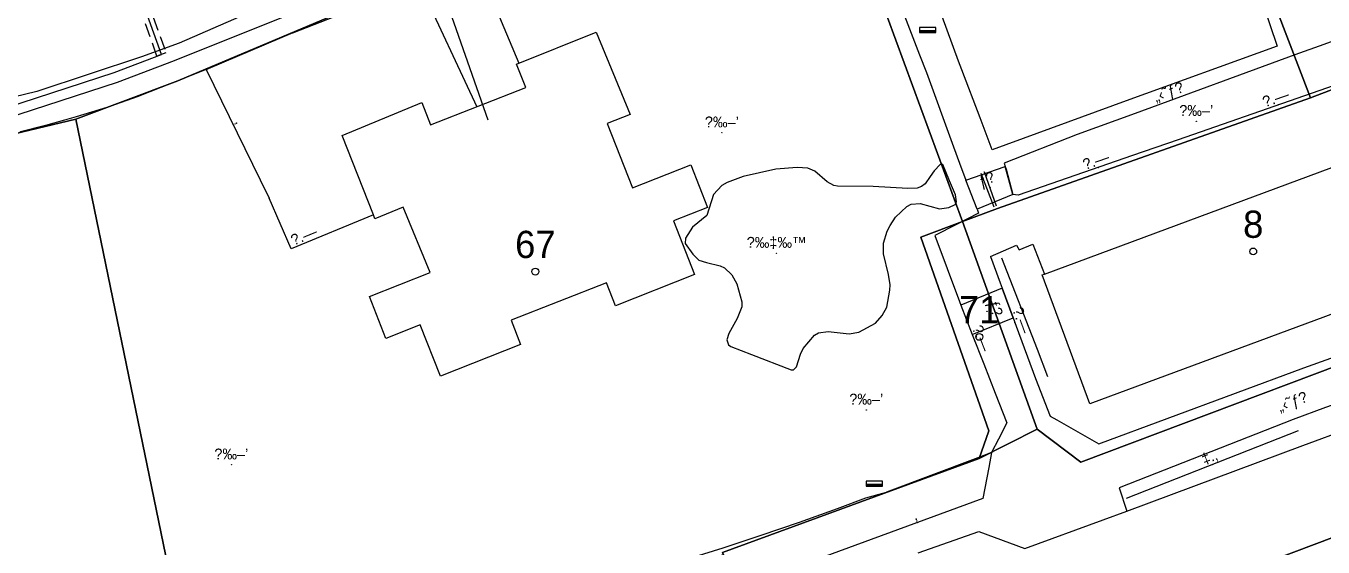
# Model space of a CAD drawing. Header units: metres. Extents: x 218299 to 220222, y 572714 to 574340.
# Drawn here: x 219519.9 to 219615.2, y 573655.2 to 573693.4 of the extents above; entities that cross this region are included whole.
import ezdxf
from ezdxf.enums import TextEntityAlignment as Align

# ---------------------------------------------------------------- set-up
doc = ezdxf.new("R2010")
doc.units = ezdxf.units.M
doc.header["$MEASUREMENT"] = 0
doc.linetypes.add('DASH15', pattern=[1.5, 1, -0.5])
for name, color, linetype in [('1602', 44, 'Continuous'), ('1603', 44, 'Continuous'), ('6151', 102, 'CABLEUNDEXIST03'), ('6701', 7, 'DASH15'), ('A_POINTS', 2, 'Continuous'), ('M2200', 253, 'Continuous'), ('M2401', 7, 'Continuous'), ('M2404', 7, 'Continuous'), ('M2407', 253, 'Continuous'), ('M2408', 253, 'Continuous'), ('M2412', 253, 'Continuous'), ('M2601', 253, 'Continuous'), ('M2602', 253, 'Continuous'), ('M2604', 253, 'Continuous'), ('M2605', 253, 'Continuous'), ('M2802', 253, 'Continuous'), ('M2804', 253, 'Continuous'), ('M2809', 253, 'Continuous'), ('M5202', 253, 'Continuous')]:
    doc.layers.add(name, color=color, linetype=linetype)
doc.styles.add('HEBTXT', font='HEBTXT')
doc.styles.add('MAVAT_HEBTXT', font='HEBTXT')
doc.linetypes.add('CABLEUNDEXIST03', pattern='A,3.5,[222,elecad.shx,S=0.01,R=0,X=0,Y=0],1.5', length=5)

# ---------------------------------------------------------------- blocks, each defined once
blk = doc.blocks.new('1603')
at = {"layer": 'A_POINTS'}
blk.add_circle((0, 0), 0.25, dxfattribs=at)
at = {"color": 0, "style": 'HEBTXT'}
blk.add_attdef('PARCEL_NUM', text='', height=2, dxfattribs=at).set_placement((0, 1), align=Align.CENTER)
at = {"color": 0, "style": 'HEBTXT', "flags": 1}
blk.add_attdef('LOT_NUM', text='', height=2, dxfattribs=at).set_placement((0, -2.5), align=Align.CENTER)
blk = doc.blocks.new('M2802')
blk.add_circle((0, 0), 0.025)
at = {"style": 'MAVAT_HEBTXT'}
blk.add_attdef('NAME', text='', height=0.8, dxfattribs=at).set_placement((0, 1.59), align=Align.MIDDLE)
blk = doc.blocks.new('M2804')
blk.add_circle((0, 0), 0.025)
at = {"style": 'MAVAT_HEBTXT'}
blk.add_attdef('NAME', text='', height=0.8, dxfattribs=at).set_placement((0, 1.59), align=Align.MIDDLE)
blk = doc.blocks.new('M5202')
blk.add_lwpolyline([(-2, -0.53), (2, -0.53), (2, 0.67), (-2, 0.67)], close=True)
for points in [[(-2, 0), (2, 0)], [(-2, -0.33), (2, -0.33)]]:
    blk.add_lwpolyline(points)
at = {"style": 'MAVAT_HEBTXT', "flags": 1}
for tag, p in [('MARK', (0, 1.92)), ('HEIGHT', (0, -1.78)), ('NAME', (0, -4.35))]:
    blk.add_attdef(tag, text='', height=0.8, dxfattribs=at).set_placement(p, align=Align.MIDDLE)
blk = doc.blocks.new('M2408')
blk.add_circle((0, 0), 0.025)
at = {"style": 'MAVAT_HEBTXT'}
blk.add_attdef('NAME', text='', height=0.8, dxfattribs=at).set_placement((0, 1.59), align=Align.MIDDLE)
blk = doc.blocks.new('M2412')
blk.add_circle((0, 0), 0.025)
at = {"style": 'MAVAT_HEBTXT'}
blk.add_attdef('NAME', text='', height=0.8, dxfattribs=at).set_placement((0, 1.59), align=Align.MIDDLE)
blk = doc.blocks.new('M2601')
blk.add_circle((0, 0), 0.025)
at = {"style": 'MAVAT_HEBTXT'}
blk.add_attdef('NAME', text='', height=0.8, dxfattribs=at).set_placement((0, 1.59), align=Align.MIDDLE)
blk = doc.blocks.new('M2604')
blk.add_circle((0, 0), 0.025)
at = {"style": 'MAVAT_HEBTXT'}
blk.add_attdef('NAME', text='', height=0.8, dxfattribs=at).set_placement((0, 1.59), align=Align.MIDDLE)
blk = doc.blocks.new('M2605')
blk.add_circle((0, 0), 0.025)
at = {"style": 'MAVAT_HEBTXT'}
blk.add_attdef('NAME', text='', height=0.8, dxfattribs=at).set_placement((0, 1.59), align=Align.MIDDLE)
blk = doc.blocks.new('111')
at = {"layer": 'M2200'}
for points in [[(219562.565, 573674.594, 618.18), (219555.565, 573671.843, 618.18), (219556.271, 573670.046, 618.18), (219550.377, 573667.73, 618.18), (219548.896, 573671.498, 618.18), (219546.375, 573670.508, 618.18), (219545.163, 573673.592, 618.18), (219549.623, 573675.348, 618.18), (219547.65, 573680.134, 618.18), (219545.565, 573679.291, 618.18), (219545.452, 573679.579, 618.18), (219543.166, 573685.401, 618.18), (219549.001, 573687.819, 618.18), (219549.646, 573686.177, 618.18), (219556.656, 573688.931, 618.18), (219555.958, 573690.632, 618.18), (219561.809, 573693.002, 618.18), (219564.326, 573686.952, 618.18), (219562.625, 573686.283, 618.18), (219564.484, 573681.551, 618.18), (219568.779, 573683.239, 618.18), (219570.003, 573680.123, 618.18), (219567.493, 573679.137, 618.18), (219569.046, 573675.185, 618.18), (219563.231, 573672.9, 618.18), (219562.565, 573674.594, 618.18)], [(219594.574, 573675.163, 606.202), (219594.754, 573675.229, 606.203), (219622.311, 573685.444, 606.307), (219622.461, 573685.04, 606.299), (219625.812, 573675.999, 606.097), (219625.381, 573675.839, 606.097), (219625.594, 573675.264, 603.787), (219624.573, 573674.886, 603.787), (219624.369, 573675.436, 606.097), (219598.084, 573665.693, 605.992)]]:
    blk.add_polyline3d(points, close=True, dxfattribs=at)
at = {"layer": 'M2401'}
for points in [[(219585.466, 573654.756, 592.209), (219589.013, 573655.999, 592.209), (219589.926, 573656.319, 592.209), (219593.306, 573655.064, 592.209), (219599.063, 573657.185, 592.209), (219600.781, 573657.823, 592.209), (219613.708, 573662.629, 592.209), (219620.615, 573665.193, 592.209)], [(219610.745, 573695.149, 592.209), (219611.836, 573691.971, 592.209), (219600.744, 573687.938, 592.209), (219590.906, 573684.36, 592.209), (219590.014, 573686.695, 592.209), (219588.664, 573690.231, 592.209), (219588.42, 573690.87, 592.209), (219585.937, 573697.712, 592.209)], [(219537.642, 573694.99, 592.209), (219531.181, 573692.185, 592.209), (219528.428, 573691.18, 592.209), (219520.729, 573688.641, 592.209), (219514.668, 573687.155, 592.209)], [(219607.283, 573652.636, 585.225), (219616.046, 573655.924, 585.225), (219621.606, 573657.955, 585.225), (219625.651, 573659.438, 585.225), (219629.368, 573660.823, 585.225), (219634.717, 573662.777, 585.225), (219636.64, 573663.506, 585.225), (219636.944, 573663.453, 585.225), (219637.224, 573663.324, 585.225), (219637.462, 573663.128, 585.225), (219637.559, 573662.991, 585.225), (219637.641, 573662.877, 585.225), (219637.75, 573662.589, 585.225), (219637.781, 573662.282, 585.225), (219637.733, 573661.977, 585.225), (219637.628, 573661.729, 585.225), (219635.463, 573660.221, 585.225), (219632.629, 573658.396, 585.225), (219630.632, 573657.201, 585.225), (219628.509, 573656.401, 585.225), (219628.099, 573656.243, 585.225), (219623.915, 573654.618, 585.225)]]:
    blk.add_polyline3d(points, dxfattribs=at)
at = {"layer": 'M2404'}
for points in [[(219585.466, 573654.756, 592.209), (219589.013, 573655.999, 592.209), (219589.926, 573656.319, 592.209), (219593.306, 573655.064, 592.209), (219599.063, 573657.185, 592.209), (219600.781, 573657.823, 592.209), (219613.708, 573662.629, 592.209), (219620.615, 573665.193, 592.209)], [(219610.745, 573695.149, 592.209), (219611.836, 573691.971, 592.209), (219600.744, 573687.938, 592.209), (219590.906, 573684.36, 592.209), (219590.014, 573686.695, 592.209), (219588.664, 573690.231, 592.209), (219588.42, 573690.87, 592.209), (219585.937, 573697.712, 592.209)], [(219537.642, 573694.99, 592.209), (219531.181, 573692.185, 592.209), (219528.428, 573691.18, 592.209), (219520.729, 573688.641, 592.209), (219514.668, 573687.155, 592.209)], [(219623.915, 573654.618, 589.005), (219628.099, 573656.243, 589.005), (219628.509, 573656.401, 589.005), (219630.632, 573657.201, 589.005), (219632.629, 573658.396, 589.005), (219635.463, 573660.221, 589.005), (219637.628, 573661.729, 589.005), (219637.733, 573661.977, 589.005), (219637.781, 573662.282, 589.005), (219637.75, 573662.589, 589.005), (219637.641, 573662.877, 589.005), (219637.559, 573662.991, 589.005), (219637.462, 573663.128, 589.005), (219637.224, 573663.324, 589.005), (219636.944, 573663.453, 589.005), (219636.64, 573663.506, 589.005), (219634.717, 573662.777, 589.005), (219629.368, 573660.823, 589.005), (219625.651, 573659.438, 589.005), (219621.606, 573657.955, 589.005), (219616.046, 573655.924, 589.005), (219607.283, 573652.636, 589.005)]]:
    blk.add_polyline3d(points, dxfattribs=at)
at = {"layer": 'M2407'}
blk.add_polyline3d([(219590.773, 573676.515, 594.652), (219592.698, 573677.357, 594.652), (219592.878, 573677.018, 594.652), (219593.883, 573677.432, 594.652), (219594.754, 573675.229, 594.652)], dxfattribs=at)
at = {"layer": 'M2408'}
for points in [[(219616.644, 573692.597, 596.017), (219615.272, 573692.098, 596.017), (219613.137, 573691.321, 596.017), (219601.396, 573687.019, 596.017), (219597.155, 573685.465, 596.017), (219591.79, 573683.372, 596.017), (219591.859, 573683.139, 596.017)], [(219627.676, 573667.841, 593.602), (219627.057, 573669.52, 593.602), (219615.375, 573665.438, 593.602), (219613.004, 573664.541, 593.602), (219600.227, 573659.531, 593.602), (219600.781, 573657.823, 593.602)]]:
    blk.add_polyline3d(points, dxfattribs=at)
at = {"layer": 'M2412'}
for points in [[(219588.977, 573682.134, 595.912), (219591.859, 573683.139, 595.912), (219591.933, 573682.931, 595.807), (219592.411, 573681.069, 594.652), (219592.411, 573681.069, 594.652), (219589.788, 573679.986, 594.757), (219589.788, 573679.986, 594.757)], [(219588.6, 573672.94, 594.442), (219589.443, 573670.784, 593.392), (219592.438, 573672.004, 593.392), (219592.438, 573672.004, 593.392), (219591.628, 573674.2, 594.442)]]:
    blk.add_polyline3d(points, close=True, dxfattribs=at)
at = {"layer": 'M2601'}
for points in [[(219533.176, 573690.243, 595.995), (219537.139, 573682.136, 595.995)], [(219586.072, 573690.023, 596.857), (219588.071, 573684.567, 596.685)], [(219588.071, 573684.567, 596.685), (219588.507, 573683.375, 596.647)], [(219591.048, 573680.141, 595.387), (219590.102, 573682.613, 596.857)], [(219590.332, 573682.684, 596.857), (219590.316, 573682.727, 596.857), (219591.186, 573680.247, 595.387)], [(219537.139, 573682.136, 595.995), (219537.79, 573680.804, 595.995)], [(219590.864, 573662.125, 593.13), (219590.655, 573661.018, 593.13)], [(219590.655, 573661.018, 593.13), (219590.225, 573658.737, 593.13), (219578.419, 573654.411, 593.13)]]:
    blk.add_polyline3d(points, dxfattribs=at)
at = {"layer": 'M2602'}
for points in [[(219589.788, 573679.986, 595.007), (219589.897, 573679.696, 594.907), (219589.897, 573679.696, 594.907), (219588.276, 573678.872, 595.014)], [(219588.276, 573678.872, 595.014), (219586.697, 573678.07, 595.117), (219588.495, 573673.21, 594.697), (219588.6, 573672.94, 594.672)], [(219590.773, 573676.515, 594.697), (219590.773, 573676.515, 594.697), (219591.485, 573674.585, 594.652), (219591.628, 573674.2, 594.652)]]:
    blk.add_polyline3d(points, dxfattribs=at)
at = {"layer": 'M2604'}
for points in [[(219581.034, 573703.12, 597.487), (219585.575, 573691.315, 597.298)], [(219585.575, 573691.315, 597.298), (219586.072, 573690.023, 597.277)], [(219594.226, 573669.682, 595.33), (219591.609, 573676.406, 595.492)], [(219595, 573667.694, 595.282), (219594.226, 573669.682, 595.33)], [(219613.384, 573663.728, 594.285), (219600.746, 573658.748, 594.075)]]:
    blk.add_polyline3d(points, dxfattribs=at)
at = {"layer": 'M2605'}
for points in [[(219578.816, 573709.4, 596.017), (219570.819, 573705.998, 595.747), (219552.917, 573698.428, 595.747), (219556.135, 573690.704, 595.321)], [(219539.54, 573692.945, 595.537), (219548.821, 573696.601, 595.537), (219553.057, 573687.517, 594.697)], [(219539.54, 573692.945, 595.755), (219533.322, 573690.304, 595.312)], [(219617.091, 573691.259, 595.849), (219617.456, 573690.164, 595.78), (219617.629, 573689.648, 595.747), (219604.571, 573685.097, 595.747)], [(219533.322, 573690.304, 595.312), (219533.221, 573690.261, 595.305), (219533.176, 573690.243, 595.305), (219531.573, 573689.61, 595.305)], [(219531.573, 573689.61, 595.305), (219528.114, 573688.245, 595.305), (219526.524, 573687.691, 595.309)], [(219526.524, 573687.691, 595.309), (219525.887, 573687.469, 595.311), (219523.637, 573686.763, 595.284), (219522.778, 573686.523, 595.262)], [(219595.646, 573664.518, 594.697), (219598.738, 573662.755, 594.697), (219613.784, 573668.35, 594.697), (219619.046, 573670.228, 594.592), (219626.992, 573673.078, 594.592), (219630.889, 573681.102, 594.802), (219628.642, 573686.832, 594.896), (219628.353, 573687.57, 594.907), (219628.353, 573687.57, 594.907), (219627.882, 573687.367, 594.924)], [(219522.778, 573686.523, 595.262), (219521.366, 573686.128, 595.225), (219519.545, 573685.672, 595.155), (219519.482, 573685.657, 595.153)], [(219604.571, 573685.097, 595.747), (219601.208, 573683.926, 595.747), (219592.818, 573681.011, 595.747)], [(219588.507, 573683.375, 596.167), (219588.977, 573682.134, 595.912)], [(219592.818, 573681.011, 595.747), (219592.411, 573681.069, 595.747), (219591.859, 573683.139, 595.912)], [(219545.452, 573679.579, 595.005), (219539.421, 573677.078, 595.005), (219537.79, 573680.804, 595.005), (219537.79, 573680.804, 595.005)], [(219591.628, 573674.2, 594.442), (219592.438, 573672.004, 594.442), (219592.659, 573671.407, 594.449)], [(219588.6, 573672.94, 594.672), (219589.443, 573670.784, 594.468), (219590.285, 573668.628, 594.265), (219591.128, 573666.472, 594.061), (219591.97, 573664.316, 593.857), (219591.355, 573663.098, 593.741)], [(219592.659, 573671.407, 594.449), (219594.075, 573667.571, 594.487), (219595.149, 573664.801, 594.697), (219595.646, 573664.518, 594.697)], [(219591.355, 573663.098, 593.741), (219590.864, 573662.125, 593.647), (219589.848, 573661.742, 593.62)], [(219589.848, 573661.742, 593.62), (219583.136, 573659.213, 593.437)], [(219537.588, 573646.933, 592.69), (219537.723, 573646.95, 592.691), (219540.165, 573647.334, 592.689), (219541.724, 573647.621, 592.68), (219546.642, 573648.923, 592.659), (219551.567, 573650.192, 592.712), (219556.499, 573651.429, 592.837), (219561.438, 573652.632, 593.034), (219566.38, 573653.803, 593.305), (219568.309, 573654.25, 593.43), (219571.134, 573655.126, 593.554), (219573.947, 573656.045, 593.612), (219576.747, 573657.008, 593.604), (219579.531, 573658.012, 593.53), (219581.618, 573658.796, 593.43), (219583.136, 573659.213, 593.437)]]:
    blk.add_polyline3d(points, dxfattribs=at)
at = {"layer": 'M2802'}
blk.add_polyline3d([(219569.917, 573676.089, 594.555), (219570.935, 573675.839, 594.555), (219571.252, 573675.69, 594.555), (219571.769, 573675.161, 594.555), (219572.14, 573674.513, 594.555), (219572.513, 573673.192, 594.555), (219572.509, 573672.813, 594.544), (219572.171, 573671.975, 594.471), (219571.556, 573670.867, 594.325), (219571.416, 573670.399, 594.257), (219571.529, 573670.035, 594.209), (219571.713, 573669.904, 594.195), (219573.228, 573669.328, 594.195), (219576.135, 573668.201, 594.015), (219576.299, 573668.191, 594.015), (219576.533, 573668.418, 594.015), (219576.836, 573669.346, 594.015), (219577.024, 573669.757, 594.015), (219577.842, 573670.742, 594.015), (219578.151, 573670.923, 594.021), (219578.853, 573671.019, 594.062), (219580.392, 573670.838, 594.172), (219581.111, 573670.959, 594.195), (219582.326, 573671.629, 594.195), (219582.833, 573672.181, 594.195), (219583.153, 573672.802, 594.195), (219583.39, 573674.054, 594.195), (219583.398, 573674.435, 594.214), (219583.275, 573675.198, 594.344), (219582.912, 573676.726, 594.756), (219582.925, 573677.489, 594.915), (219583.193, 573678.383, 595.059), (219583.4, 573678.804, 595.129), (219583.806, 573679.399, 595.216), (219584.632, 573680.202, 595.275), (219584.947, 573680.371, 595.275), (219585.621, 573680.399, 595.275), (219587.035, 573680.03, 595.275), (219587.707, 573680.107, 595.275), (219588.172, 573680.341, 595.275), (219588.273, 573680.525, 595.275), (219588.197, 573681.039, 595.275), (219587.777, 573682.082, 595.275), (219587.268, 573683.274, 595.455), (219587.082, 573683.268, 595.455), (219586.629, 573682.799, 595.455), (219586.344, 573682.402, 595.455), (219585.982, 573681.865, 595.455), (219585.717, 573681.664, 595.455), (219585.386, 573681.542, 595.455), (219584.712, 573681.5, 595.455), (219582.169, 573681.663, 595.455), (219579.532, 573681.676, 595.095), (219579.266, 573681.73, 595.069), (219578.785, 573682.013, 595.019), (219577.88, 573682.788, 594.939), (219577.373, 573682.998, 594.915), (219576.591, 573683.058, 594.908), (219575.003, 573682.927, 594.915), (219572.612, 573682.403, 594.815), (219571.44, 573681.956, 594.735), (219571.052, 573681.721, 594.674), (219570.442, 573681.07, 594.555), (219569.94, 573679.531, 594.555), (219568.884, 573678.671, 594.555), (219568.37, 573677.871, 594.555), (219568.352, 573677.48, 594.555), (219568.905, 573676.693, 594.555), (219569.365, 573676.252, 594.555)], close=True, dxfattribs=at)
at = {"layer": 'M2809'}
blk.add_polyline3d([(219607.283, 573652.636, 593.445), (219616.046, 573655.924, 593.55), (219621.606, 573657.955, 593.655), (219625.651, 573659.438, 593.76), (219629.368, 573660.823, 593.76), (219634.717, 573662.777, 593.76), (219636.64, 573663.506, 593.865), (219636.944, 573663.453, 593.865), (219637.224, 573663.324, 593.865), (219637.462, 573663.128, 593.865), (219637.641, 573662.877, 593.865), (219637.75, 573662.589, 593.865), (219637.781, 573662.282, 593.865), (219637.733, 573661.977, 593.865), (219637.628, 573661.729, 593.865), (219635.463, 573660.221, 593.865), (219632.629, 573658.396, 593.76), (219630.632, 573657.201, 593.76), (219628.509, 573656.401, 593.76), (219623.915, 573654.618, 593.655)], dxfattribs=at)
at = {"layer": 'M2408'}
ref = blk.add_blockref('M2408', (219604.08, 573688.002), dxfattribs=dict(at, xscale=0.5, yscale=0.5, zscale=0.5))
ref.add_attrib('NAME', '„‹˜ƒ\x8e', dxfattribs={"layer": '0', "height": 0.8, "rotation": 20.12519, "style": 'MAVAT_HEBTXT'}).set_placement((219603.891, 573688.519), align=Align.MIDDLE)
ref = blk.add_blockref('M2408', (219613.556, 573664.75), dxfattribs=dict(at, xscale=0.5, yscale=0.5, zscale=0.5))
ref.add_attrib('NAME', '„‹˜ƒ\x8e', dxfattribs={"layer": '0', "height": 0.8, "rotation": 20.71941, "style": 'MAVAT_HEBTXT'}).set_placement((219612.985, 573665.77), align=Align.MIDDLE)
at = {"layer": 'M2412'}
ref = blk.add_blockref('M2412', (219590.741, 573681.591), dxfattribs=dict(at, xscale=0.5, yscale=0.5, zscale=0.5))
ref.add_attrib('NAME', 'ƒ\x8e', dxfattribs={"layer": '0', "height": 0.8, "rotation": 23.23021, "style": 'MAVAT_HEBTXT'}).set_placement((219590.524, 573682.097), align=Align.MIDDLE)
ref = blk.add_blockref('M2412', (219590.529, 573672.485), dxfattribs=dict(at, xscale=0.5, yscale=0.5, zscale=0.5))
ref.add_attrib('NAME', 'ƒ\x8e', dxfattribs={"layer": '0', "height": 0.8, "rotation": 291.40505, "style": 'MAVAT_HEBTXT'}).set_placement((219591.041, 573672.686), align=Align.MIDDLE)
at = {"layer": 'M2601'}
ref = blk.add_blockref('M2601', (219535.158, 573686.19), dxfattribs=dict(at, xscale=0.5, yscale=0.5, zscale=0.5))
ref.add_attrib('NAME', '‚', dxfattribs={"layer": '0', "height": 0.8, "rotation": 296.05198, "style": 'MAVAT_HEBTXT'}).set_placement((219535.652, 573686.431), align=Align.MIDDLE)
ref = blk.add_blockref('M2601', (219585.412, 573656.973), dxfattribs=dict(at, xscale=0.5, yscale=0.5, zscale=0.5))
ref.add_attrib('NAME', '‚', dxfattribs={"layer": '0', "height": 0.8, "rotation": 20.12208, "style": 'MAVAT_HEBTXT'}).set_placement((219585.223, 573657.49), align=Align.MIDDLE)
at = {"layer": 'M2604'}
ref = blk.add_blockref('M2604', (219607.065, 573661.238), dxfattribs=dict(at, xscale=0.5, yscale=0.5, zscale=0.5))
ref.add_attrib('NAME', '‡.‚', dxfattribs={"layer": '0', "height": 0.8, "rotation": 21.50636, "style": 'MAVAT_HEBTXT'}).set_placement((219606.864, 573661.749), align=Align.MIDDLE)
at = {"layer": 'M2605'}
ref = blk.add_blockref('M2605', (219611.903, 573687.653), dxfattribs=dict(at, xscale=0.5, yscale=0.5, zscale=0.5))
ref.add_attrib('NAME', '\x9a.—', dxfattribs={"layer": '0', "height": 0.8, "rotation": 19.21241, "style": 'MAVAT_HEBTXT'}).set_placement((219611.722, 573688.172), align=Align.MIDDLE)
ref = blk.add_blockref('M2605', (219598.695, 573683.052), dxfattribs=dict(at, xscale=0.5, yscale=0.5, zscale=0.5))
ref.add_attrib('NAME', '\x9a.—', dxfattribs={"layer": '0', "height": 0.8, "rotation": 19.15945, "style": 'MAVAT_HEBTXT'}).set_placement((219598.515, 573683.572), align=Align.MIDDLE)
ref = blk.add_blockref('M2605', (219540.558, 573677.55), dxfattribs=dict(at, xscale=0.5, yscale=0.5, zscale=0.5))
ref.add_attrib('NAME', '\x9a.—', dxfattribs={"layer": '0', "height": 0.8, "rotation": 22.52554, "style": 'MAVAT_HEBTXT'}).set_placement((219540.347, 573678.058), align=Align.MIDDLE)
ref = blk.add_blockref('M2605', (219592.569, 573671.65), dxfattribs=dict(at, xscale=0.5, yscale=0.5, zscale=0.5))
ref.add_attrib('NAME', '\x9a.—', dxfattribs={"layer": '0', "height": 0.8, "rotation": 290.26382, "style": 'MAVAT_HEBTXT'}).set_placement((219593.085, 573671.84), align=Align.MIDDLE)
ref = blk.add_blockref('M2605', (219589.626, 573670.314), dxfattribs=dict(at, xscale=0.5, yscale=0.5, zscale=0.5))
ref.add_attrib('NAME', '\x9a.—', dxfattribs={"layer": '0', "height": 0.8, "rotation": 291.34469, "style": 'MAVAT_HEBTXT'}).set_placement((219590.138, 573670.514), align=Align.MIDDLE)
at = {"layer": 'M2802'}
ref = blk.add_blockref('M2802', (219575.071, 573676.74, 594.555), dxfattribs=dict(at, xscale=0.5, yscale=0.5, zscale=0.5))
ref.add_attrib('NAME', '\x8d‰‡‰™', dxfattribs={"layer": '0', "height": 0.8, "style": 'MAVAT_HEBTXT'}).set_placement((219575.071, 573677.536, 594.555), align=Align.MIDDLE)
at = {"layer": 'M2804'}
ref = blk.add_blockref('M2804', (219605.89, 573686.449, 604.856), dxfattribs=dict(at, xscale=0.5, yscale=0.5, zscale=0.5))
ref.add_attrib('NAME', '\x8d‰–’', dxfattribs={"layer": '0', "height": 0.8, "style": 'MAVAT_HEBTXT'}).set_placement((219605.89, 573687.245, 604.856), align=Align.MIDDLE)
ref = blk.add_blockref('M2804', (219571.049, 573685.604, 608.006), dxfattribs=dict(at, xscale=0.5, yscale=0.5, zscale=0.5))
ref.add_attrib('NAME', '\x8d‰–’', dxfattribs={"layer": '0', "height": 0.8, "style": 'MAVAT_HEBTXT'}).set_placement((219571.049, 573686.4, 608.006), align=Align.MIDDLE)
ref = blk.add_blockref('M2804', (219581.654, 573665.251, 606.326), dxfattribs=dict(at, xscale=0.5, yscale=0.5, zscale=0.5))
ref.add_attrib('NAME', '\x8d‰–’', dxfattribs={"layer": '0', "height": 0.8, "style": 'MAVAT_HEBTXT'}).set_placement((219581.654, 573666.047, 606.326), align=Align.MIDDLE)
ref = blk.add_blockref('M2804', (219535.022, 573661.221, 604.207), dxfattribs=dict(at, xscale=0.5, yscale=0.5, zscale=0.5))
ref.add_attrib('NAME', '\x8d‰–’', dxfattribs={"layer": '0', "height": 0.8, "style": 'MAVAT_HEBTXT'}).set_placement((219535.022, 573662.017, 604.207), align=Align.MIDDLE)
at = {"layer": 'M5202', "xscale": 0.3, "yscale": 0.3, "zscale": 0.3}
for p in [(219586.172, 573693.126, 595.984), (219582.253, 573659.812, 593.551)]:
    blk.add_blockref('M5202', p, dxfattribs=at)

msp = doc.modelspace()

# ---------------------------------------------------------------- linework, layer by layer
at = {"layer": '1602'}
for points in [[(219618.6079, 573724.7608), (219611.4311, 573727.6537), (219586.1105, 573718.1395), (219591.054, 573704.886), (219605.8271, 573710.2044), (219614.2787, 573688.1647), (219591.283, 573680.0418), (219588.7272, 573679.0955), (219577.7062, 573709.0683), (219531.1036, 573689.4197), (219523.5954, 573686.6037), (219513.9521, 573684.2982), (219507.7423, 573683.2074), (219501.2227, 573682.5977), (219495.904, 573682.6037), (219489.1658, 573683.188), (219481.9709, 573684.97), (219476.5311, 573687.2794), (219468.1228, 573692.538), (219464.1993, 573695.3342), (219456.1396, 573702.4918), (219448.3386, 573710.9056)], [(219443.2442, 573666.3506), (219452.6743, 573660.3693), (219461.9589, 573655.2999), (219474.5029, 573650.6115), (219488.643, 573646.3371), (219500.2784, 573644.2458), (219503.4867, 573646.2577), (219515.2222, 573645.4345), (219532.0545, 573645.5962), (219542.8005, 573647.373), (219556.9025, 573650.48), (219571.18, 573654.6159), (219571.1032, 573654.7758), (219589.9512, 573661.6955), (219594.1938, 573663.8496), (219597.4088, 573661.4171), (219625.8736, 573672.1415), (219636.1448, 573675.7508), (219646.8862, 573680.0331), (219665.3861, 573686.8189), (219700.5196, 573699.6379), (219704.1937, 573701.0075), (219770.641, 573725.4169)]]:
    msp.add_lwpolyline(points, dxfattribs=at)
for points in [[(219628.0251, 573693.402), (219614.2787, 573688.1647), (219605.8271, 573710.2044), (219621.6444, 573716.2647), (219630.0153, 573694.147)], [(219556.9025, 573650.48), (219542.8005, 573647.373), (219532.0545, 573645.5962), (219523.5954, 573686.6037), (219531.1036, 573689.4197), (219577.7062, 573709.0683), (219588.7272, 573679.0955), (219585.6572, 573677.9345), (219590.667, 573663.7205), (219589.9512, 573661.6955), (219571.1032, 573654.7758), (219571.18, 573654.6159)], [(219629.6353, 573680.5402), (219625.8736, 573672.1415), (219597.4088, 573661.4171), (219594.1938, 573663.8496), (219588.7272, 573679.0955), (219591.283, 573680.0418), (219614.2787, 573688.1647), (219628.0251, 573693.402), (219628.6941, 573690.2788), (219627.5885, 573686.5227)], [(219523.5954, 573686.6037), (219532.0545, 573645.5962), (219515.2222, 573645.4345), (219503.4867, 573646.2577), (219500.2784, 573644.2458), (219488.643, 573646.3371), (219474.5029, 573650.6115), (219461.9589, 573655.2999), (219476.5311, 573687.2794), (219481.9709, 573684.97), (219489.1658, 573683.188), (219495.904, 573682.6037), (219501.2227, 573682.5977), (219507.7423, 573683.2074), (219513.9521, 573684.2982)], [(219589.9512, 573661.6955), (219590.667, 573663.7205), (219585.6572, 573677.9345), (219588.7272, 573679.0955), (219594.1938, 573663.8496)]]:
    msp.add_lwpolyline(points, close=True, dxfattribs=at)
at = {"layer": '6151'}
for points in [[(219503.4533, 573682.4911), (219503.4548, 573682.3689), (219503.7362, 573682.3689), (219503.7292, 573682.8573), (219503.4329, 573682.8611), (219504.1808, 573685.0705), (219516.0981, 573686.6759), (219526.4082, 573690.02), (219529.8896, 573691.3581), (219515.8302, 573730.4209), (219508.7336, 573727.7456)], [(219503.5233, 573682.4911), (219503.5234, 573682.4072), (219503.6932, 573682.4084), (219503.699, 573682.8259), (219503.5423, 573682.8271), (219503.5442, 573682.8611), (219504.742, 573684.3894), (219516.2652, 573685.9416), (219526.6586, 573689.3127), (219530.8438, 573690.9214), (219541.6729, 573695.2376), (219549.7062, 573698.4483), (219553.8572, 573686.542)]]:
    msp.add_lwpolyline(points, dxfattribs=at)
at = {"layer": '6701'}
msp.add_lwpolyline([(219530.219, 573691.477), (219529.56, 573691.239), (219523.541, 573707.964), (219524.2, 573708.201)], close=True, dxfattribs=at)

# ---------------------------------------------------------------- block references
msp.add_blockref('111', (0, 0))
at = {"layer": '1603'}
for p, values in [((219610.0741, 573676.8884), {'PARCEL_NUM': '8'}), ((219557.3512, 573675.4068), {'PARCEL_NUM': '67'}), ((219589.9539, 573670.6123), {'PARCEL_NUM': '71'})]:
    msp.add_blockref('1603', p, dxfattribs=at).add_auto_attribs(values)

doc.saveas('drawing.dxf')
